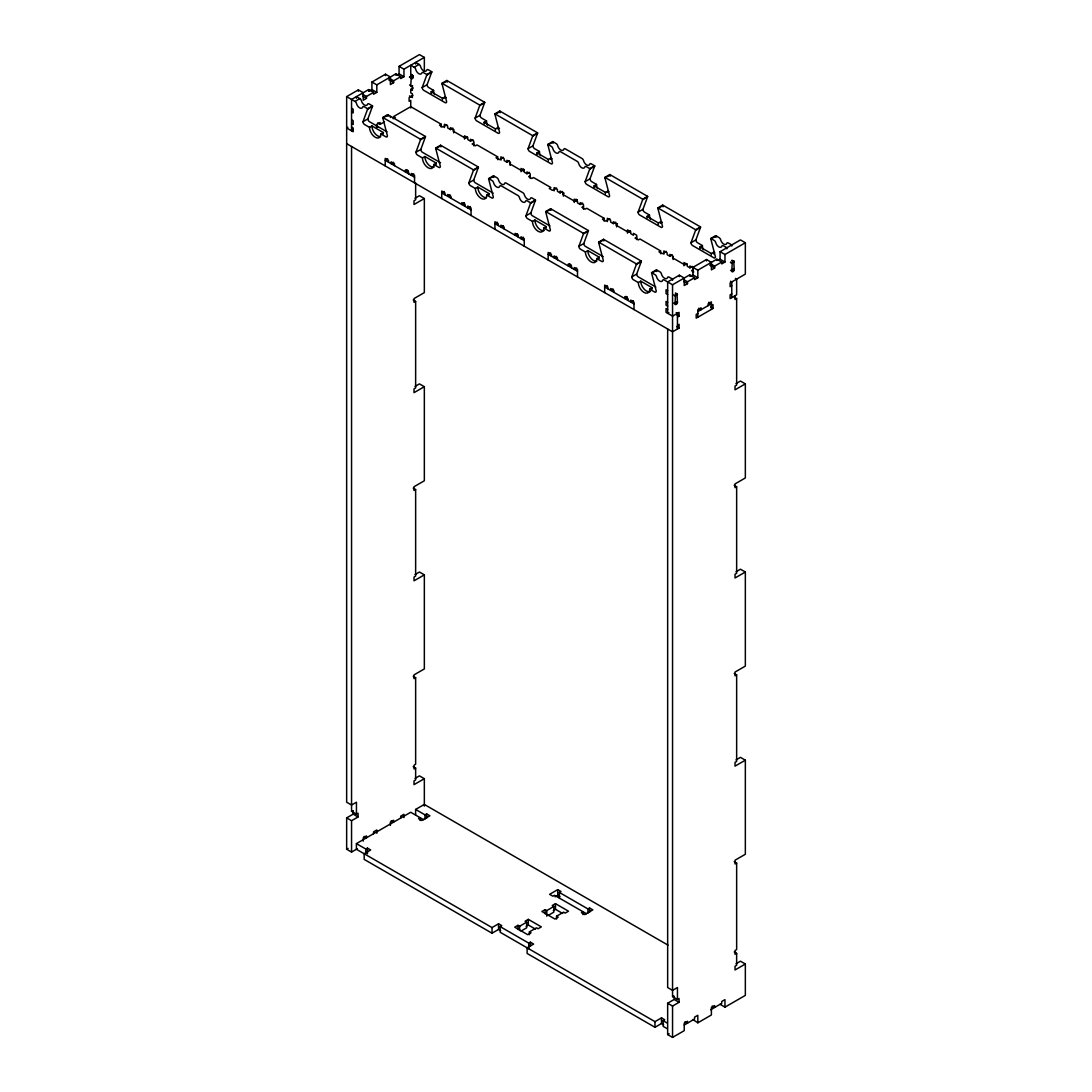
<?xml version="1.0" encoding="UTF-8"?>
<svg xmlns="http://www.w3.org/2000/svg" width="1092" height="1092" viewBox="0 0 1092 1092"><rect width="100%" height="100%" fill="white"/><g stroke="black" fill="none" stroke-linecap="round" stroke-linejoin="round"><path stroke-width="1.5" d="M412.639 85.736A1.734 0.996 -60 0 1 411.397 86.514A1.734 0.996 -60 0 1 410.756 85.64L411.315 76.249A2.02 1.16 -60 0 1 412.735 75.498M676.221 301.624L677.45 302.334L675.006 303.753L675.566 294.349A2.02 1.16 -60 0 1 676.985 293.598L677.45 302.334A1.734 0.996 -60 0 1 676.221 304.45A1.734 0.996 -60 0 1 675.006 303.753L673.778 303.044M732.978 268.864L734.206 269.56L731.763 270.98L732.322 261.589A2.02 1.16 -60 0 1 733.742 260.838L734.206 269.56A1.734 0.996 -60 0 1 732.978 271.676A1.734 0.996 -60 0 1 731.763 270.98L730.534 270.27M369.505 127.368L371.949 125.962L383.347 132.541L380.903 133.947A8.067 4.655 60 0 1 375.198 137.251A8.067 4.655 60 0 1 369.505 127.368L364.619 124.543A2.307 1.324 60 0 1 362.981 121.731L367.567 109.227A2.307 1.324 60 0 0 367.635 108.736L372.522 105.91L369.096 103.931A2.307 1.324 60 0 0 367.554 104.3A4.614 2.662 60 0 1 364.482 105.023A4.614 2.662 60 0 1 361.411 100.751A2.307 1.324 60 0 0 359.869 98.608L356.442 96.615L356.442 98.266M362.981 121.731L367.868 118.905L372.468 106.415A2.307 1.324 60 0 0 372.522 105.91M725.593 244.458A4.614 2.662 60 0 1 720.638 239.79A2.307 1.324 60 0 0 719.109 237.647L715.669 235.654L710.783 238.479A2.307 1.324 60 0 0 710.851 239.052L715.437 256.852A2.307 1.324 60 0 1 713.813 257.794L692.628 245.564A2.307 1.324 60 0 1 690.99 242.738L695.891 239.912L700.477 227.423A2.307 1.324 60 0 0 700.545 226.931L662.735 205.105L657.848 207.917A2.307 1.324 60 0 0 657.916 208.504L662.503 226.29A2.307 1.324 60 0 1 660.878 227.232L639.694 215.001A2.307 1.324 60 0 1 638.069 212.176L642.956 209.35L647.542 196.86A2.307 1.324 60 0 0 647.611 196.369L609.814 174.543L604.913 177.368A2.307 1.324 60 0 0 604.982 177.941L609.582 195.727A2.307 1.324 60 0 1 607.944 196.669L586.759 184.439A2.307 1.324 60 0 1 585.135 181.613L590.021 178.801L594.608 166.312A2.307 1.324 60 0 0 594.676 165.807L591.25 163.827A2.307 1.324 60 0 0 589.707 164.196A4.614 2.662 60 0 1 586.636 164.919A4.614 2.662 60 0 1 583.565 160.647A2.307 1.324 60 0 0 582.022 158.504L565.369 148.894A2.307 1.324 60 0 0 563.841 149.249A4.614 2.662 60 0 1 560.769 149.986A4.614 2.662 60 0 1 557.698 145.714A2.307 1.324 60 0 0 556.156 143.571L552.716 141.578L547.829 144.403A2.307 1.324 60 0 0 547.897 144.977L552.497 162.776A2.307 1.324 60 0 1 550.859 163.718L529.675 151.488A2.307 1.324 60 0 1 528.05 148.662L532.937 145.837L537.523 133.347A2.307 1.324 60 0 0 537.592 132.842L499.795 111.029L494.908 113.841A2.307 1.324 60 0 0 494.976 114.428L499.563 132.214A2.307 1.324 60 0 1 497.925 133.156L476.754 120.925A2.307 1.324 60 0 1 475.116 118.1L480.002 115.274L484.602 102.784A2.307 1.324 60 0 0 484.671 102.293L446.86 80.467L441.973 83.292A2.307 1.324 60 0 0 442.042 83.866L446.628 101.652A2.307 1.324 60 0 1 445.004 102.593L423.819 90.363A2.307 1.324 60 0 1 422.181 87.537L426.781 75.048A2.307 1.324 60 0 0 426.849 74.556L431.736 71.731L428.296 69.752A2.307 1.324 60 0 0 426.754 70.106A4.614 2.662 60 0 1 423.682 70.843A4.614 2.662 60 0 1 420.611 66.571A2.307 1.324 60 0 0 419.082 64.428L415.642 62.435L415.642 64.087M422.181 87.537L427.081 84.726L431.668 72.222A2.307 1.324 60 0 0 431.736 71.731M422.427 157.93L424.87 156.511L436.281 163.104L433.838 164.51A8.067 4.655 60 0 1 428.132 167.799A8.067 4.655 60 0 1 422.427 157.93L417.54 155.105A2.307 1.324 60 0 1 415.916 152.279L420.502 139.79A2.307 1.324 60 0 0 420.57 139.298L425.457 136.473L387.66 114.646L382.773 117.472A2.307 1.324 60 0 0 382.842 118.045L387.428 135.831A2.307 1.324 60 0 1 385.79 136.773L380.903 133.947M415.916 152.279L420.802 149.468L425.389 136.964A2.307 1.324 60 0 0 425.457 136.473M475.116 118.1L479.702 105.61A2.307 1.324 60 0 0 479.77 105.105L484.671 102.293M475.361 188.493L477.805 187.073L489.216 193.666L486.773 195.072A8.067 4.655 60 0 1 481.067 198.362A8.067 4.655 60 0 1 475.361 188.493L470.475 185.667A2.307 1.324 60 0 1 468.85 182.842L473.437 170.352A2.307 1.324 60 0 0 473.505 169.847L478.392 167.035L440.581 145.209L435.694 148.021A2.307 1.324 60 0 0 435.763 148.608L440.349 166.394A2.307 1.324 60 0 1 438.725 167.335L433.838 164.51M468.85 182.842L473.737 180.016L478.323 167.526A2.307 1.324 60 0 0 478.392 167.035M528.05 148.662L532.637 136.172A2.307 1.324 60 0 0 532.705 135.667L537.592 132.842M532.446 221.444L534.889 220.038L546.3 226.617L543.857 228.037A8.067 4.655 60 0 1 538.151 231.327A8.067 4.655 60 0 1 532.446 221.444L527.559 218.618A2.307 1.324 60 0 1 525.934 215.806L530.521 203.303A2.307 1.324 60 0 0 530.589 202.812L535.476 199.986L532.036 198.007A2.307 1.324 60 0 0 530.507 198.375A4.614 2.662 60 0 1 529.879 199.235M525.934 215.806L530.821 212.981L535.408 200.491A2.307 1.324 60 0 0 535.476 199.986M585.135 181.613L589.721 169.124A2.307 1.324 60 0 0 589.789 168.632L594.676 165.807M585.38 252.006L587.824 250.6L599.235 257.18L596.792 258.586A8.067 4.655 60 0 1 591.086 261.889A8.067 4.655 60 0 1 585.38 252.006L580.494 249.181A2.307 1.324 60 0 1 578.856 246.355L583.456 233.865A2.307 1.324 60 0 0 583.524 233.374L588.411 230.549L550.6 208.722L545.713 211.548A2.307 1.324 60 0 0 545.782 212.121L550.368 229.907A2.307 1.324 60 0 1 548.744 230.849L543.857 228.037M578.856 246.355L583.756 243.543L588.342 231.04A2.307 1.324 60 0 0 588.411 230.549M638.069 212.176L642.656 199.686A2.307 1.324 60 0 0 642.724 199.194L647.611 196.369M638.315 282.569L640.758 281.149L652.156 287.742L649.713 289.148A8.067 4.655 60 0 1 644.007 292.438A8.067 4.655 60 0 1 638.315 282.569L633.415 279.743A2.307 1.324 60 0 1 631.79 276.918L636.377 264.428A2.307 1.324 60 0 0 636.445 263.923L641.332 261.111L603.535 239.285L598.648 242.096A2.307 1.324 60 0 0 598.716 242.683L603.303 260.469A2.307 1.324 60 0 1 601.678 261.411L596.792 258.586M631.79 276.918L636.677 274.092L641.263 261.602A2.307 1.324 60 0 0 641.332 261.111M690.99 242.738L695.59 230.248A2.307 1.324 60 0 0 695.659 229.743L700.545 226.931M357.384 848.702L351.556 852.074L346.655 849.248L346.655 817.881L351.556 820.706L358.067 816.952L358.067 813.185L356.442 814.127L356.442 802.211L351.556 805.036L346.655 802.211L346.655 96.615L358.34 89.885L363.227 92.697L363.227 100.232L366.489 98.348L366.489 96.465L373.546 92.383L373.546 94.267L376.808 92.383L376.808 84.862L371.922 82.037L371.922 89.571L376.808 92.383M371.922 82.037L385.503 74.201L390.39 77.027L390.39 84.548L393.639 82.664L393.639 80.781L400.709 76.713L400.709 78.583L403.958 76.713L403.958 69.178L424.338 57.426L424.338 71.144M403.958 76.713L399.071 73.887L399.071 66.366L419.451 54.6L424.338 57.426M373.546 92.383L368.659 89.571L351.556 99.44L351.556 130.808L353.18 129.866M376.808 84.862L395.823 73.887L400.709 76.713M369.069 91.209L371.922 89.571M397.038 75.061L399.071 73.887M346.655 96.615L354.982 101.433L359.869 98.608M409.527 77.095L412.38 78.747L412.38 74.979L410.756 74.038L410.756 65.261L414.196 67.24L419.082 64.428M367.567 109.227L372.468 106.415M426.781 75.048L431.668 72.222M409.527 95.919L412.38 97.557L412.38 93.803L410.756 92.861L410.756 89.407L413.199 88.002M347.884 127.273L346.655 127.982L353.18 131.75L353.18 127.982L351.556 127.041M412.926 95.373L409.118 97.557L409.118 101.324L410.756 100.382L410.756 108.026M382.842 118.045L387.728 115.22A2.307 1.324 60 0 1 387.66 114.646M442.042 83.866L446.928 81.04A2.307 1.324 60 0 1 446.86 80.467M431.285 93.284A8.067 4.655 60 0 1 431.149 91.783L433.592 90.363A8.067 4.655 60 0 0 434.534 94.54M377.627 122.959L380.071 124.365L384.493 121.813M393.106 118.728L395.277 117.472L393.639 116.53L410.756 106.661L441.168 124.215L441.168 127.041M442.424 99.713A8.067 4.655 60 0 0 442.56 98.362L445.004 96.956L446.218 97.652M441.168 124.215L439.544 125.157L442.806 127.041L446.874 124.693M387.674 158.872L385.23 160.278L414.55 177.218M420.502 139.79L425.389 136.964M479.702 105.61L484.602 102.784M393.639 162.312L391.195 163.732L391.195 161.848L394.458 163.732L394.458 165.615M444.43 127.505L444.43 124.215L447.693 126.099L447.693 127.982L450.409 129.552L452.852 128.133M435.763 148.608L440.649 145.782A2.307 1.324 60 0 1 440.581 145.209M494.976 114.428L499.863 111.602A2.307 1.324 60 0 1 499.795 111.029M484.22 123.846A8.067 4.655 60 0 1 484.084 122.331L486.527 120.925A8.067 4.655 60 0 0 487.469 125.102M407.766 171.881L407.766 170.475L405.323 171.881L405.323 169.997L408.585 171.881L408.585 173.764M413.745 173.915L411.302 175.334L411.302 173.451L414.55 175.334L414.55 182.855M464.523 139.107L464.523 135.817L467.785 137.701L467.785 139.585L470.502 141.155L472.945 139.735M495.345 130.276A8.067 4.655 60 0 0 495.481 128.924L497.925 127.505L499.453 128.392M473.764 143.038L472.126 143.98L475.389 145.85L477.013 144.908L497.665 156.825L497.665 159.65M415.015 198.266L419.451 195.714L424.338 198.539L424.338 292.615L414.018 298.58L414.018 302.334L415.642 301.392L415.642 387.947L414.018 388.888L414.018 392.656L424.338 386.691L424.338 480.78L414.018 486.732L414.018 490.499L415.642 489.557L415.642 576.112L414.018 577.054L414.018 580.808L424.338 574.856L424.338 668.932L414.018 674.883L414.018 678.651L415.642 677.709L415.642 764.263L414.018 765.205L414.018 768.973L415.642 768.031L415.642 779.947L414.018 780.889L414.018 784.643L424.338 778.692L424.338 806.128M424.338 198.539L414.018 204.504L414.018 200.737L415.642 199.795L415.642 182.828M473.437 170.352L478.323 167.526M532.637 136.172L537.523 133.347M497.665 156.825L496.027 157.767L499.29 159.65L503.357 157.303M444.157 191.482L441.714 192.888L471.048 209.828M450.136 194.936L447.693 196.342L447.693 194.458L450.941 196.342L450.941 198.225M500.914 160.128L500.914 156.825L504.176 158.709L504.176 160.592L506.893 162.162L509.336 160.756M486.773 195.072L491.659 197.898A2.307 1.324 60 0 0 493.284 196.956L488.697 179.156A2.307 1.324 60 0 1 488.629 178.583L493.516 175.757L496.956 177.75A2.307 1.324 60 0 1 498.484 179.893A4.614 2.662 60 0 0 501.569 184.166A4.614 2.662 60 0 0 504.64 183.442A2.307 1.324 60 0 1 506.169 183.074L522.822 192.683A2.307 1.324 60 0 1 524.365 194.826A4.614 2.662 60 0 0 529.101 199.536M488.697 179.156L493.584 176.344A2.307 1.324 60 0 1 493.516 175.757M547.897 144.977L552.784 142.165A2.307 1.324 60 0 1 552.716 141.578M537.141 154.409A8.067 4.655 60 0 1 537.005 152.894L539.462 151.488A8.067 4.655 60 0 0 540.404 155.665M548.28 160.838A8.067 4.655 60 0 0 548.416 159.487L550.859 158.067L552.088 158.777M470.229 206.538L467.785 207.944L467.785 206.06L471.048 207.944L471.048 215.465M521.02 171.731L521.02 168.427L524.269 170.311L524.269 172.195L526.986 173.764L529.429 172.359M530.248 175.648L528.624 176.59L531.872 178.474L533.51 177.532L550.9 187.551L549.276 188.493L552.525 190.377L556.606 188.029M497.379 222.222L494.935 223.628L524.256 240.568M530.521 203.303L535.408 200.491M589.721 169.124L594.608 166.312M503.357 225.662L500.914 227.081L500.914 225.198L504.176 227.081L504.176 228.951M554.149 190.854L554.149 187.565L557.411 189.448L557.411 191.332L560.128 192.888L562.571 191.482M545.782 212.121L550.668 209.295A2.307 1.324 60 0 1 550.6 208.722M604.982 177.941L609.882 175.116A2.307 1.324 60 0 1 609.814 174.543M594.239 187.36A8.067 4.655 60 0 1 594.103 185.858L596.546 184.439A8.067 4.655 60 0 0 597.488 188.616M517.485 233.811L515.042 235.23L515.042 233.347L518.304 235.23L518.304 237.114M523.464 237.264L521.02 238.684L521.02 236.8L524.269 238.684L524.256 246.205M574.242 202.457L574.242 199.167L577.504 201.051L577.504 202.935L580.221 204.491L582.664 203.085M605.364 193.789A8.067 4.655 60 0 0 605.5 192.438L607.944 191.032L608.858 191.55M583.497 206.374L581.859 207.316L585.121 209.2L586.745 208.258L604.122 218.291L604.122 221.116M604.122 218.291L602.484 219.233L605.746 221.116L609.827 218.769M583.456 233.865L588.342 231.04M642.656 199.686L647.542 196.86M550.614 252.948L548.17 254.354L577.504 271.294M556.592 256.402L554.149 257.808L554.149 255.924L557.411 257.808L557.411 259.691M607.37 221.58L607.37 218.291L610.633 220.175L610.633 222.058L613.349 223.628L615.792 222.208M598.716 242.683L603.603 239.858A2.307 1.324 60 0 1 603.535 239.285M657.916 208.504L662.803 205.678A2.307 1.324 60 0 1 662.735 205.105M647.16 217.922A8.067 4.655 60 0 1 647.024 216.407L649.467 215.001A8.067 4.655 60 0 0 650.423 219.178M576.685 268.004L574.242 269.41L574.242 267.526L577.504 269.41L577.504 276.931M658.299 224.351A8.067 4.655 60 0 0 658.435 223L660.878 221.58L662.407 222.468M636.704 237.114L635.08 238.056L638.342 239.926L639.967 238.998L660.605 250.914L660.605 253.726M415.015 386.432L419.451 383.879L424.338 386.691M636.377 264.428L641.263 261.602M695.59 230.248L700.477 227.423M660.605 250.914L658.981 251.843L662.23 253.726L666.311 251.378M607.111 285.558L604.668 286.964L633.988 303.904M613.076 289.011L610.633 290.417L610.633 288.534L613.895 290.417L613.895 292.301M663.868 254.204L663.868 250.914L667.13 252.784L667.13 254.668L669.846 256.238L672.29 254.832M649.713 289.148L654.599 291.974A2.307 1.324 60 0 0 656.237 291.032L651.651 273.246A2.307 1.324 60 0 1 651.583 272.659L656.469 269.833L659.896 271.826A2.307 1.324 60 0 1 661.438 273.969A4.614 2.662 60 0 0 664.509 278.242A4.614 2.662 60 0 0 667.581 277.518A2.307 1.324 60 0 1 669.123 277.15L672.549 279.129L672.549 280.221M651.651 273.246L656.538 270.42A2.307 1.324 60 0 1 656.469 269.833M710.851 239.052L715.738 236.241A2.307 1.324 60 0 1 715.669 235.654M700.095 248.485A8.067 4.655 60 0 1 699.958 246.969L702.402 245.564A8.067 4.655 60 0 0 703.344 249.74M627.204 298.566L627.204 297.16L624.76 298.566L624.76 296.696L628.023 298.566L628.023 300.45M711.233 254.914A8.067 4.655 60 0 0 711.37 253.562L713.813 252.143L714.728 252.675M633.183 300.614L630.739 302.02L630.739 300.136L633.988 302.02L633.988 309.555M683.961 265.806L683.961 262.517L687.223 264.387L687.223 266.271L689.939 267.84L692.383 266.434M697.815 277.723L692.929 274.897L692.929 267.376L697.815 270.188L697.815 277.723L694.553 279.607L694.553 277.723L687.496 281.791L687.496 283.674L684.234 285.558L684.234 278.037L679.347 275.211L667.662 281.954L667.662 313.308L668.891 312.612M692.929 267.376L706.497 259.527L711.397 262.353L711.397 269.874L714.646 268.004L714.646 266.12L721.716 262.039L721.716 263.923L724.965 262.039L724.965 254.518L745.345 242.752L745.345 274.119L730.125 282.896L730.125 286.65L731.763 285.722M724.965 262.039L720.078 259.214L720.078 251.692L740.444 239.926L745.345 242.752M693.202 269.724L691.564 270.666L693.734 271.922M651.583 272.659L655.009 274.652A2.307 1.324 60 0 1 656.551 276.781A4.614 2.662 60 0 0 659.623 281.067A4.614 2.662 60 0 0 662.694 280.33A2.307 1.324 60 0 1 664.236 279.962L672.549 284.78L689.666 274.897L694.553 277.723M697.815 270.188L716.83 259.214L721.716 262.039M690.69 276.194L692.929 274.897M718.045 260.387L720.078 259.214M675.006 295.905L677.45 294.499L675.402 293.325M677.45 317.076L679.074 316.134L679.074 312.367L672.549 316.134L666.038 312.367L666.038 308.613L667.662 309.555M697.815 311.589L711.397 303.753L708.79 302.238M677.45 325.225L679.074 324.283L679.074 328.05L672.549 331.818L346.655 143.666M697.829 313.459L696.191 314.4L696.191 318.168L713.035 308.449L713.035 304.682L711.397 305.623M731.763 293.871L730.125 294.813L730.125 298.566L736.65 294.813L736.65 279.129L735.421 278.419M720.078 1004.312L724.965 1007.138L745.345 995.385L745.345 964.018L735.025 969.983L735.025 966.215L736.65 965.273L736.65 953.357L735.025 954.299L735.025 950.531L736.65 949.59L736.65 863.049L735.025 863.977L735.025 860.223L745.345 854.258L745.345 760.182L735.025 766.147L735.025 762.38L736.65 761.438L736.65 674.883L735.025 675.825L735.025 672.058L745.345 666.106L745.345 572.031L735.025 577.982L735.025 574.228L736.65 573.286L736.65 486.732L735.025 487.674L735.025 483.906L745.345 477.955L745.345 383.865L735.025 389.83L735.025 386.063L736.65 385.121L736.65 298.58L735.025 299.508L735.025 295.755M736.022 383.606L740.444 381.053L745.345 383.865M415.015 574.583L419.451 572.031L424.338 574.856M736.022 571.758L740.444 569.205L745.345 572.031M351.556 146.478L351.556 811.301L352.675 810.66M346.655 817.881L353.18 814.127L358.067 816.952M415.015 778.419L419.451 775.866L424.338 778.692M346.655 849.248L348.116 848.402M667.157 1028.678L663.131 1026.343L663.131 1020.706L664.755 1019.764L661.493 1017.881L654.982 1021.648L500.177 932.268L500.177 926.63L501.815 925.688L498.553 923.805L492.028 927.572L356.402 849.262L356.402 843.625L410.715 812.257L423.669 819.737M415.615 815.082L415.615 809.445L424.297 804.422L668.031 945.14M356.402 843.625L365.806 849.044L367.431 848.102L370.693 849.986L364.168 853.753L364.168 859.39L492.028 933.21L498.553 929.456L500.723 930.712M415.615 809.445L425.006 814.864L426.631 813.922L429.893 815.806L421.744 820.515L418.482 818.631L420.12 817.69L420.12 820.515M736.022 759.909L740.444 757.357L745.345 760.182M559.391 898.088L559.391 892.451L561.015 891.509L557.753 889.625L549.604 894.334L552.866 896.204L554.49 895.276L586.472 913.731M555.036 896.832L557.753 895.276L559.923 896.518M521.034 931.08L526.685 927.818L526.685 922.18L519.628 926.248L517.99 925.306L514.741 927.19L527.777 934.725L531.026 932.841L529.402 931.899L529.402 934.725M529.402 931.899L536.459 927.818L538.097 928.76L541.345 926.876L528.31 919.355L525.061 921.238L526.685 922.18M548.198 915.396L553.849 912.134L553.849 906.496L546.778 910.578L545.154 909.636L541.891 911.506L554.927 919.041L558.189 917.157L556.565 916.215L556.565 919.041M556.565 916.215L563.622 912.134L565.247 913.076L568.509 911.206L555.473 903.671L552.211 905.555L553.849 906.496M526.139 926.248L528.31 924.992L535.558 929.183M553.303 910.578L555.473 909.322L562.721 913.499M500.177 926.63L528.746 943.119L530.371 942.178L533.633 944.061L527.122 947.829L527.122 953.466L654.982 1027.285L661.493 1023.532L663.677 1024.787M559.391 892.451L587.946 908.94L589.584 907.998L592.847 909.882L584.698 914.591L581.435 912.707L583.06 911.765L583.06 914.591M672.549 284.78L672.549 996.627L673.682 995.986M685.053 1021.716L687.496 1023.136L687.496 1021.252L684.234 1023.136L684.234 1030.657L672.549 1037.4L667.662 1034.574L667.662 1003.22L674.187 999.453L679.074 1002.279L679.074 998.511L677.45 999.453L672.549 996.627M736.022 963.745L740.444 961.192L745.345 964.018M667.662 1003.22L672.549 1006.046L679.074 1002.279M667.662 1034.574L669.123 1033.728M684.261 1024.992L694.553 1019.054L694.553 1017.171L697.815 1015.287L697.815 1022.822L692.929 1019.532M710.687 1009.745L721.716 1003.371L721.716 1001.501L724.965 999.617L724.965 1007.138M697.815 1022.822L711.397 1014.973L711.397 1007.452L714.646 1005.568L714.646 1007.452L712.202 1006.046M412.735 75.498L413.199 77.86M426.849 74.556L423.409 72.563A2.307 1.324 60 0 0 421.867 72.932A4.614 2.662 60 0 1 418.796 73.669A4.614 2.662 60 0 1 415.724 69.383A2.307 1.324 60 0 0 414.196 67.24M441.973 83.292L479.77 105.105M494.908 113.841L532.705 135.667M547.829 144.403L551.269 146.383A2.307 1.324 60 0 1 552.811 148.526A4.614 2.662 60 0 0 555.883 152.812A4.614 2.662 60 0 0 558.954 152.075A2.307 1.324 60 0 1 560.483 151.706L577.136 161.329A2.307 1.324 60 0 1 578.678 163.459A4.614 2.662 60 0 0 581.749 167.745A4.614 2.662 60 0 0 584.821 167.008A2.307 1.324 60 0 1 586.349 166.639L589.789 168.632M604.913 177.368L642.724 199.194M657.848 207.917L695.659 229.743M710.783 238.479L714.223 240.458A2.307 1.324 60 0 1 715.751 242.601A4.614 2.662 60 0 0 718.823 246.888A4.614 2.662 60 0 0 721.894 246.15A2.307 1.324 60 0 1 723.436 245.782L726.876 247.775L726.876 248.867M399.071 66.366L403.958 69.178M720.078 251.692L724.965 254.518M411.056 74.925L413.199 76.167M732.377 260.442L734.206 261.493M410.756 74.979L413.199 76.399M731.763 260.319L734.206 261.725L731.763 263.131L730.534 262.435M433.592 90.363L428.706 87.537A2.307 1.324 60 0 1 427.081 84.726M486.527 120.925L481.64 118.1A2.307 1.324 60 0 1 480.002 115.274M539.462 151.488L534.561 148.662A2.307 1.324 60 0 1 532.937 145.837M596.546 184.439L591.659 181.613A2.307 1.324 60 0 1 590.021 178.801M649.467 215.001L644.58 212.176A2.307 1.324 60 0 1 642.956 209.35M702.402 245.564L697.515 242.738A2.307 1.324 60 0 1 695.891 239.912M409.527 76.863L410.756 77.573M730.534 262.203L731.763 262.899M431.149 91.783L442.56 98.362M484.084 122.331L495.481 128.924M537.005 152.894L548.416 159.487M594.103 185.858L605.5 192.438M647.024 216.407L658.435 223M699.958 246.969L711.37 253.562M409.527 84.944L412.38 86.582L412.38 90.349L410.756 89.407M388.752 77.969L393.639 80.781M709.759 263.295L714.646 266.12M388.752 79.839L393.639 82.664M709.759 265.179L714.646 268.004M730.534 281.245L731.763 281.954L731.763 297.638M576.016 199.235L576.699 199.631A1.734 0.996 0 0 1 577.122 200.027M734.206 297.16L736.65 298.58M362.817 94.349L366.489 96.465M683.824 279.675L687.496 281.791M362.817 96.233L366.489 98.348M683.824 281.559L687.496 283.674M367.635 108.736L364.209 106.743A2.307 1.324 60 0 0 362.667 107.112A4.614 2.662 60 0 1 359.596 107.849A4.614 2.662 60 0 1 356.524 103.563A2.307 1.324 60 0 0 354.982 101.433M382.773 117.472L420.57 139.298M435.694 148.021L473.505 169.847M488.629 178.583L492.069 180.576A2.307 1.324 60 0 1 493.598 182.705A4.614 2.662 60 0 0 496.669 186.991A4.614 2.662 60 0 0 499.754 186.254A2.307 1.324 60 0 1 501.283 185.886L517.936 195.509A2.307 1.324 60 0 1 519.464 197.652A4.614 2.662 60 0 0 522.536 201.924A4.614 2.662 60 0 0 525.621 201.187A2.307 1.324 60 0 1 527.149 200.832L530.589 202.812M545.713 211.548L583.524 233.374M598.648 242.096L636.445 263.923M710.592 307.029L713.035 308.449M675.607 293.202L677.45 294.267M698.634 308.285L701.078 309.705L701.078 307.821L697.829 309.705L697.815 317.226M351.556 108.217L353.18 109.159L353.18 112.926L351.556 111.985M667.662 290.731L666.038 289.79L666.038 293.557L667.662 294.499M673.778 294.963L675.006 295.673M387.018 131.832L369.505 121.731A2.307 1.324 60 0 1 367.868 118.905M440.554 162.749L422.427 152.279A2.307 1.324 60 0 1 420.802 149.468M493.188 193.134L475.361 182.842A2.307 1.324 60 0 1 473.737 180.016M549.958 225.907L532.446 215.806A2.307 1.324 60 0 1 530.821 212.981M603.207 256.647L585.38 246.355A2.307 1.324 60 0 1 583.756 243.543M655.828 287.032L638.315 276.918A2.307 1.324 60 0 1 636.677 274.092M375.825 125.689L378.433 127.191M351.556 119.833L353.18 120.762L353.18 124.529L351.556 123.587M667.662 302.334L666.038 301.392L666.038 305.159L667.662 306.101M676.221 312.612L677.45 313.308L677.45 328.992M676.63 314.728L679.074 316.134M406.415 169.683L407.766 170.475M463.581 202.689L464.25 203.085A1.734 0.996 0 0 0 464.632 203.249M569.355 263.759L570.72 264.551L568.263 265.957L568.263 264.073L571.525 265.957L571.525 267.84M625.839 296.382L627.204 297.16M676.63 326.644L679.074 328.05M413.199 299.986L415.642 301.392M734.206 485.312L736.65 486.732M413.199 488.138L415.642 489.557M734.206 673.477L736.65 674.883M413.199 676.303L415.642 677.709M734.206 861.629L736.65 863.049M413.199 766.611L415.642 768.031M734.206 951.951L736.65 953.357M391.195 820.706L393.639 822.126L393.639 820.242L390.39 822.126L390.39 825.416M351.556 811.301L356.442 814.127M364.046 836.39L366.489 837.796L366.489 835.912L363.227 837.796L363.227 841.099M663.131 1020.706L667.157 1023.027M715.738 236.241L716.024 237.346M662.803 205.678L663.09 206.784M656.538 270.42L656.824 271.526M609.882 175.116L610.169 176.235M603.603 239.858L603.89 240.963M552.784 142.165L553.071 143.27M550.668 209.295L550.955 210.415M499.863 111.602L500.15 112.708M493.584 176.344L493.871 177.45M446.928 81.04L447.215 82.159M440.649 145.782L440.936 146.888M387.728 115.22L388.015 116.339M731.763 246.041L731.763 244.949L728.323 242.97A2.307 1.324 60 0 0 726.781 243.339A4.614 2.662 60 0 1 726.33 244.062M716.83 259.214L716.83 260.51M711.397 309.391L711.397 301.856L708.148 303.74L708.148 305.623M706.497 259.527L706.497 260.947M693.202 272.55L693.202 267.84L689.939 265.957L689.939 267.84M689.666 274.897L689.666 276.194M679.347 275.211L679.347 276.617M677.45 999.453L677.45 987.537L672.549 990.362L667.662 987.537L667.662 328.992M674.187 996.395L674.187 999.453M673.095 259.527L673.095 256.238L669.846 254.354L669.846 256.238M672.549 1006.046L672.549 1037.4M661.493 1017.881L661.493 1023.532M654.982 1021.648L654.982 1027.285M636.704 239.585L636.704 235.23L633.442 233.347L633.442 235.23L630.739 233.661L630.739 231.777L627.477 229.893L627.477 233.183M629.92 231.067L629.92 231.777M616.611 226.918L616.611 223.628L613.349 221.744L613.349 223.628M607.916 288.848L607.916 286.964L604.668 285.094L604.668 292.615M589.584 907.998L589.584 912.229M587.946 908.94L587.946 913.171M583.483 209.2L583.483 204.491L580.221 202.621L580.221 204.491M576.699 199.631L576.699 201.392M570.72 264.906L570.72 265.957M563.376 196.191L563.376 192.888L560.128 191.018L560.128 192.888M557.753 889.625L557.753 895.276M555.473 903.671L555.473 909.322M551.433 256.238L551.433 254.354L548.17 252.47L548.17 260.005M546.778 910.578L546.778 916.215M545.154 909.636L545.154 913.867M530.248 178.474L530.248 173.764L526.986 171.881L526.986 173.764M530.371 942.178L530.371 946.409M528.746 943.119L528.746 948.771M528.31 919.355L528.31 924.992M523.464 168.905L523.464 171.021M519.628 926.248L519.628 930.48M517.99 925.306L517.99 929.538M517.471 234.179L517.471 235.23M510.155 165.452L510.155 162.162L506.893 160.278L506.893 162.162M498.553 923.805L498.553 929.456M498.198 225.512L498.198 223.628L494.949 221.744L494.935 229.279M492.028 927.572L492.028 933.21M473.764 145.85L473.764 141.155L470.502 139.271L470.502 141.155M465.069 206.374L465.069 204.491L461.807 202.621L461.807 204.491L464.25 203.085L464.25 204.491M453.658 132.842L453.658 129.552L450.409 127.668L450.409 129.552M444.976 194.772L444.976 192.888L441.714 191.018L441.714 198.539M426.631 813.922L426.631 818.154M425.006 814.864L425.006 819.096M403.958 817.58L403.958 814.277L400.709 816.161L400.709 818.044M395.823 73.887L395.823 75.184M390.404 116.53L390.404 117.472M388.479 162.162L388.479 160.278L385.23 158.395L385.23 165.929M385.503 74.201L385.503 75.607M380.071 124.365L380.071 122.481L376.822 124.365L376.822 127.191M376.808 833.251L376.808 829.961L373.546 831.845L373.546 833.728M368.659 89.571L368.659 91.209M367.431 848.102L367.431 853.753M365.806 849.044L365.806 853.275M358.34 89.885L358.34 91.291M353.18 810.837L353.18 814.127M351.556 820.706L351.556 852.074M713.813 252.143A8.067 4.655 60 0 1 713.567 253.904M660.878 221.58A8.067 4.655 60 0 1 660.633 223.341M607.944 191.032A8.067 4.655 60 0 1 607.807 192.383M550.859 158.067A8.067 4.655 60 0 1 550.723 159.418M497.925 127.505A8.067 4.655 60 0 1 497.788 128.87M445.004 96.956A8.067 4.655 60 0 1 444.867 98.307M686.909 263.691A1.734 0.996 0 0 1 685.844 264.605A1.734 0.996 0 0 1 683.961 264.387L673.095 258.121A1.734 0.996 0 0 1 673.218 256.647M630.412 230.972A1.734 0.996 0 0 1 629.442 231.968A1.734 0.996 0 0 1 627.477 231.777L616.611 225.512A1.734 0.996 0 0 1 616.175 224.515A1.734 0.996 0 0 1 617.485 223.819M523.928 169.82A1.734 0.996 0 0 1 522.727 170.57A1.734 0.996 0 0 1 521.02 170.311L510.155 164.046A1.734 0.996 0 0 1 510.537 162.462M467.472 136.991A1.734 0.996 0 0 1 466.407 137.92A1.734 0.996 0 0 1 464.523 137.701L453.658 131.436A1.734 0.996 0 0 1 453.781 129.962M380.617 136.582A8.067 4.655 60 0 1 374.856 133.388A8.067 4.655 60 0 1 371.949 125.962M383.347 132.541A8.067 4.655 60 0 1 383.21 133.893M434.234 166.98A8.067 4.655 60 0 1 428.16 164.373A8.067 4.655 60 0 1 424.87 156.511M436.281 163.104A8.067 4.655 60 0 1 436.145 164.455M486.486 197.707A8.067 4.655 60 0 1 480.712 194.499A8.067 4.655 60 0 1 477.805 187.073M489.216 193.666A8.067 4.655 60 0 1 489.079 195.018M544.239 230.494A8.067 4.655 60 0 1 538.179 227.887A8.067 4.655 60 0 1 534.889 220.038M546.3 226.617A8.067 4.655 60 0 1 546.164 227.969M596.846 261.152A8.067 4.655 60 0 1 590.922 258.231A8.067 4.655 60 0 1 587.824 250.6M599.235 257.18A8.067 4.655 60 0 1 599.098 258.531M650.409 291.468A8.067 4.655 60 0 1 644.225 289.216A8.067 4.655 60 0 1 640.758 281.149M652.156 287.742A8.067 4.655 60 0 1 652.02 289.093M577.204 200.341A1.734 0.996 0 0 1 576.139 201.256A1.734 0.996 0 0 1 574.255 201.037L563.39 194.772A1.734 0.996 0 0 1 564.086 193.107"/></g></svg>
